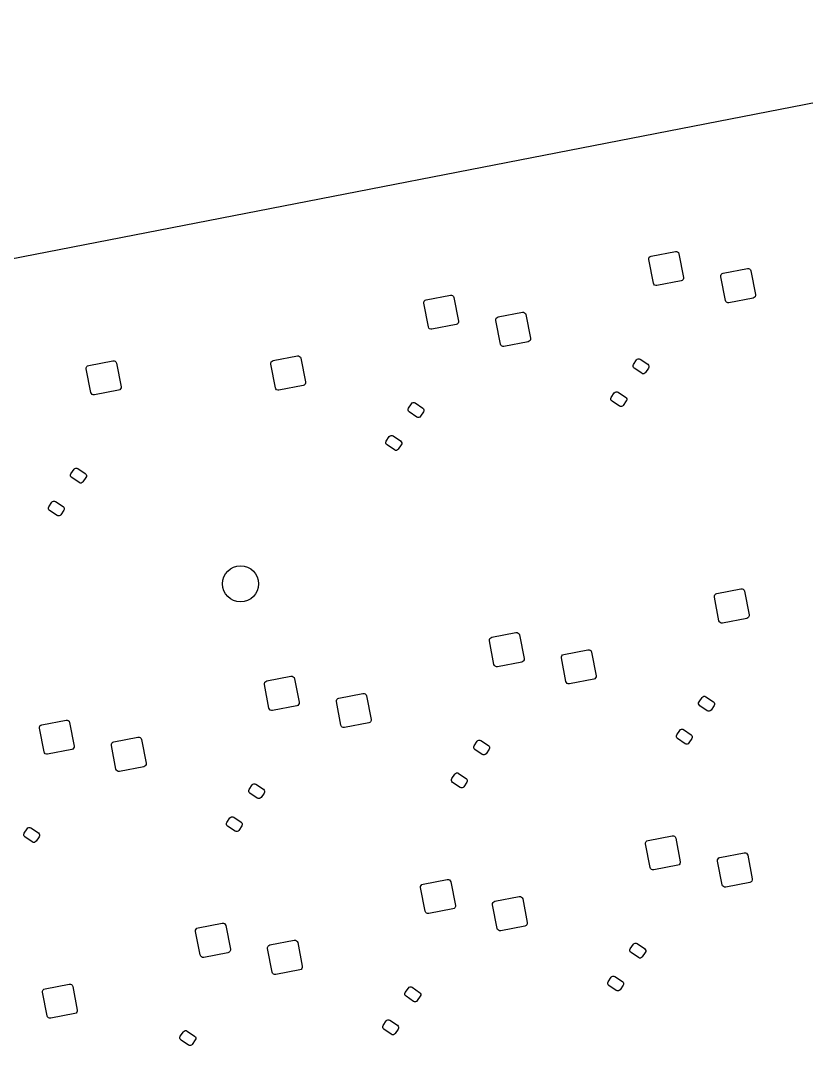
# Model space of a CAD drawing. Extents: x 101 to 518, y -308 to -134.
# Drawn here: x 323.5 to 388.8, y -219.6 to -134.4 of the extents above; entities that cross this region are included whole.
import ezdxf

# ---------------------------------------------------------------- set-up
doc = ezdxf.new("R2010")
doc.units = 0
doc.layers.add('BLACK', color=7, linetype='CONTINUOUS')

msp = doc.modelspace()

# ---------------------------------------------------------------- linework, layer by layer
at = {"layer": 'BLACK', "linetype": 'CONTINUOUS'}
for p, q in [((424.711961, -134.376322), (268.442894, -164.75692)), ((375.735251, -154.246879), (375.735677, -154.149335)), ((375.735677, -154.149335), (375.773398, -154.059379)), ((375.773398, -154.059379), (375.842674, -153.990705)), ((375.842674, -153.990705), (375.932956, -153.95377)), ((375.932956, -153.95377), (377.945292, -153.562612)), ((377.945292, -153.562612), (378.042836, -153.563037)), ((378.042836, -153.563037), (378.132792, -153.600759)), ((378.132792, -153.600759), (378.201465, -153.670034)), ((378.201465, -153.670034), (378.238401, -153.760316)), ((378.238401, -153.760316), (378.620019, -155.723571)), ((376.116869, -156.210134), (375.735251, -154.246879)), ((381.914723, -155.378573), (383.927059, -154.987415)), ((383.927059, -154.987415), (384.024603, -154.98784)), ((384.024603, -154.98784), (384.114559, -155.025562)), ((384.114559, -155.025562), (384.183232, -155.094837)), ((378.619593, -155.821115), (378.581872, -155.911071)), ((378.620019, -155.723571), (378.619593, -155.821115)), ((381.717018, -155.671682), (381.717444, -155.574138)), ((382.098636, -157.634937), (381.717018, -155.671682)), ((381.717444, -155.574138), (381.755165, -155.484182)), ((381.755165, -155.484182), (381.824441, -155.415508)), ((381.824441, -155.415508), (381.914723, -155.378573)), ((384.183232, -155.094837), (384.220168, -155.185119)), ((384.220168, -155.185119), (384.601786, -157.148374)), ((376.153805, -156.300416), (376.116869, -156.210134)), ((376.222478, -156.369691), (376.153805, -156.300416)), ((376.312434, -156.407413), (376.222478, -156.369691)), ((376.409978, -156.407838), (376.312434, -156.407413)), ((378.422314, -156.01668), (376.409978, -156.407838)), ((378.512596, -155.979745), (378.422314, -156.01668)), ((378.581872, -155.911071), (378.512596, -155.979745)), ((357.142676, -157.625617), (357.232958, -157.588682)), ((357.232958, -157.588682), (359.245294, -157.197524)), ((359.245294, -157.197524), (359.342838, -157.197949)), ((359.342838, -157.197949), (359.432794, -157.235671)), ((359.432794, -157.235671), (359.501467, -157.304946)), ((359.501467, -157.304946), (359.538403, -157.395228)), ((359.538403, -157.395228), (359.920021, -159.358483)), ((384.404081, -157.441483), (382.391745, -157.832641)), ((384.494363, -157.404548), (384.404081, -157.441483)), ((384.563639, -157.335874), (384.494363, -157.404548)), ((384.60136, -157.245918), (384.563639, -157.335874)), ((384.601786, -157.148374), (384.60136, -157.245918)), ((357.035253, -157.881791), (357.035679, -157.784247)), ((357.416871, -159.845046), (357.035253, -157.881791)), ((357.035679, -157.784247), (357.0734, -157.694291)), ((357.0734, -157.694291), (357.142676, -157.625617)), ((382.135572, -157.725219), (382.098636, -157.634937)), ((382.204245, -157.794494), (382.135572, -157.725219)), ((382.294201, -157.832216), (382.204245, -157.794494)), ((382.391745, -157.832641), (382.294201, -157.832216)), ((363.01702, -159.306593), (363.017446, -159.209049)), ((363.398638, -161.269848), (363.01702, -159.306593)), ((363.017446, -159.209049), (363.055167, -159.119093)), ((363.055167, -159.119093), (363.124443, -159.050419)), ((363.124443, -159.050419), (363.214725, -159.013484)), ((363.214725, -159.013484), (365.227061, -158.622326)), ((365.227061, -158.622326), (365.324605, -158.622751)), ((365.324605, -158.622751), (365.414561, -158.660473)), ((365.414561, -158.660473), (365.483234, -158.729748)), ((365.483234, -158.729748), (365.52017, -158.82003)), ((365.52017, -158.82003), (365.901788, -160.783285)), ((357.453807, -159.935328), (357.416871, -159.845046)), ((357.52248, -160.004603), (357.453807, -159.935328)), ((357.612436, -160.042325), (357.52248, -160.004603)), ((357.70998, -160.04275), (357.612436, -160.042325)), ((359.722316, -159.651592), (357.70998, -160.04275)), ((359.812598, -159.614657), (359.722316, -159.651592)), ((359.881874, -159.545983), (359.812598, -159.614657)), ((359.919595, -159.456027), (359.881874, -159.545983)), ((359.920021, -159.358483), (359.919595, -159.456027)), ((365.863641, -160.970785), (365.794365, -161.039459)), ((365.901362, -160.880829), (365.863641, -160.970785)), ((365.901788, -160.783285), (365.901362, -160.880829)), ((363.435574, -161.36013), (363.398638, -161.269848)), ((363.504247, -161.429405), (363.435574, -161.36013)), ((363.594203, -161.467127), (363.504247, -161.429405)), ((363.691747, -161.467552), (363.594203, -161.467127)), ((365.704083, -161.076394), (363.691747, -161.467552)), ((365.794365, -161.039459), (365.704083, -161.076394)), ((329.182961, -163.041049), (331.195297, -162.649891)), ((331.195297, -162.649891), (331.292841, -162.650316)), ((331.292841, -162.650316), (331.382797, -162.688038)), ((331.382797, -162.688038), (331.45147, -162.757313)), ((344.355169, -162.754005), (344.424445, -162.685331)), ((344.424445, -162.685331), (344.514727, -162.648396)), ((344.514727, -162.648396), (346.527063, -162.257238)), ((346.527063, -162.257238), (346.624607, -162.257663)), ((346.624607, -162.257663), (346.714563, -162.295385)), ((346.714563, -162.295385), (346.783236, -162.36466)), ((346.783236, -162.36466), (346.820172, -162.454942)), ((346.820172, -162.454942), (347.20179, -164.418197)), ((374.462504, -162.966097), (374.714141, -162.59303)), ((374.714141, -162.59303), (374.776489, -162.531224)), ((374.776489, -162.531224), (374.857742, -162.497982)), ((374.857742, -162.497982), (374.945532, -162.498365)), ((374.945532, -162.498365), (375.026493, -162.532315)), ((375.026493, -162.532315), (375.648271, -162.951709)), ((328.985256, -163.334158), (328.985682, -163.236614)), ((329.366874, -165.297413), (328.985256, -163.334158)), ((328.985682, -163.236614), (329.023403, -163.146658)), ((329.023403, -163.146658), (329.092679, -163.077984)), ((329.092679, -163.077984), (329.182961, -163.041049)), ((331.45147, -162.757313), (331.488406, -162.847595)), ((331.488406, -162.847595), (331.870024, -164.81085)), ((344.317022, -162.941505), (344.317448, -162.843961)), ((344.69864, -164.90476), (344.317022, -162.941505)), ((344.317448, -162.843961), (344.355169, -162.754005)), ((374.428171, -163.134847), (374.428554, -163.047057)), ((374.461413, -163.216101), (374.428171, -163.134847)), ((374.428554, -163.047057), (374.462504, -162.966097)), ((374.523219, -163.278449), (374.461413, -163.216101)), ((375.144997, -163.697843), (374.523219, -163.278449)), ((375.708986, -163.264061), (375.457349, -163.637128)), ((375.648271, -162.951709), (375.710077, -163.014057)), ((375.742936, -163.183101), (375.708986, -163.264061)), ((375.710077, -163.014057), (375.743319, -163.095311)), ((375.743319, -163.095311), (375.742936, -163.183101)), ((347.20179, -164.418197), (347.201364, -164.515741)), ((375.225958, -163.731793), (375.144997, -163.697843)), ((375.313748, -163.732176), (375.225958, -163.731793)), ((375.395001, -163.698934), (375.313748, -163.732176)), ((375.457349, -163.637128), (375.395001, -163.698934)), ((331.672319, -165.103959), (329.659983, -165.495117)), ((331.762601, -165.067024), (331.672319, -165.103959)), ((331.831877, -164.99835), (331.762601, -165.067024)), ((331.869598, -164.908394), (331.831877, -164.99835)), ((331.870024, -164.81085), (331.869598, -164.908394)), ((344.735576, -164.995042), (344.69864, -164.90476)), ((344.804249, -165.064317), (344.735576, -164.995042)), ((344.894205, -165.102039), (344.804249, -165.064317)), ((344.991749, -165.102464), (344.894205, -165.102039)), ((347.004085, -164.711306), (344.991749, -165.102464)), ((347.094367, -164.674371), (347.004085, -164.711306)), ((347.163643, -164.605697), (347.094367, -164.674371)), ((347.201364, -164.515741), (347.163643, -164.605697)), ((372.868805, -165.328854), (372.931153, -165.267048)), ((372.931153, -165.267048), (373.012406, -165.233806)), ((373.012406, -165.233806), (373.100196, -165.234189)), ((373.100196, -165.234189), (373.181157, -165.268139)), ((373.181157, -165.268139), (373.802935, -165.687533)), ((329.40381, -165.387695), (329.366874, -165.297413)), ((329.472483, -165.45697), (329.40381, -165.387695)), ((329.562439, -165.494692), (329.472483, -165.45697)), ((329.659983, -165.495117), (329.562439, -165.494692)), ((372.582835, -165.870671), (372.583218, -165.782881)), ((372.616077, -165.951925), (372.582835, -165.870671)), ((372.583218, -165.782881), (372.617168, -165.701921)), ((372.677883, -166.014273), (372.616077, -165.951925)), ((372.617168, -165.701921), (372.868805, -165.328854)), ((373.299661, -166.433667), (372.677883, -166.014273)), ((373.86365, -165.999885), (373.612013, -166.372952)), ((373.802935, -165.687533), (373.864741, -165.749881)), ((373.8976, -165.918925), (373.86365, -165.999885)), ((373.864741, -165.749881), (373.897983, -165.831135)), ((373.897983, -165.831135), (373.8976, -165.918925)), ((355.728173, -166.769758), (355.728556, -166.681968)), ((355.761415, -166.851012), (355.728173, -166.769758)), ((355.728556, -166.681968), (355.762506, -166.601008)), ((355.823221, -166.91336), (355.761415, -166.851012)), ((355.762506, -166.601008), (356.014143, -166.227941)), ((356.444999, -167.332754), (355.823221, -166.91336)), ((356.014143, -166.227941), (356.076491, -166.166135)), ((356.076491, -166.166135), (356.157744, -166.132893)), ((356.157744, -166.132893), (356.245534, -166.133276)), ((356.245534, -166.133276), (356.326495, -166.167226)), ((356.326495, -166.167226), (356.948273, -166.58662)), ((357.008988, -166.898972), (356.757351, -167.272039)), ((356.948273, -166.58662), (357.010079, -166.648968)), ((357.042938, -166.818012), (357.008988, -166.898972)), ((357.010079, -166.648968), (357.043321, -166.730222)), ((357.043321, -166.730222), (357.042938, -166.818012)), ((373.380622, -166.467617), (373.299661, -166.433667)), ((373.468412, -166.468), (373.380622, -166.467617)), ((373.549665, -166.434758), (373.468412, -166.468)), ((373.612013, -166.372952), (373.549665, -166.434758)), ((356.52596, -167.366704), (356.444999, -167.332754)), ((356.61375, -167.367087), (356.52596, -167.366704)), ((356.695003, -167.333845), (356.61375, -167.367087)), ((356.757351, -167.272039), (356.695003, -167.333845)), ((353.882837, -169.505582), (353.88322, -169.417792)), ((353.916079, -169.586836), (353.882837, -169.505582)), ((353.88322, -169.417792), (353.91717, -169.336832)), ((353.91717, -169.336832), (354.168807, -168.963765)), ((354.168807, -168.963765), (354.231155, -168.901959)), ((354.231155, -168.901959), (354.312408, -168.868717)), ((354.312408, -168.868717), (354.400198, -168.8691)), ((354.400198, -168.8691), (354.481159, -168.90305)), ((354.481159, -168.90305), (355.102937, -169.322444)), ((355.102937, -169.322444), (355.164743, -169.384792)), ((355.164743, -169.384792), (355.197985, -169.466046)), ((355.197985, -169.466046), (355.197602, -169.553836)), ((353.977885, -169.649184), (353.916079, -169.586836)), ((354.599663, -170.068578), (353.977885, -169.649184)), ((354.680624, -170.102528), (354.599663, -170.068578)), ((354.768414, -170.102911), (354.680624, -170.102528)), ((354.849667, -170.069669), (354.768414, -170.102911)), ((354.912015, -170.007863), (354.849667, -170.069669)), ((355.163652, -169.634796), (354.912015, -170.007863)), ((355.197602, -169.553836), (355.163652, -169.634796)), ((327.678559, -172.134335), (327.712509, -172.053375)), ((327.712509, -172.053375), (327.964146, -171.680308)), ((327.964146, -171.680308), (328.026494, -171.618502)), ((328.026494, -171.618502), (328.107747, -171.58526)), ((328.107747, -171.58526), (328.195537, -171.585643)), ((328.195537, -171.585643), (328.276498, -171.619593)), ((328.276498, -171.619593), (328.898276, -172.038987)), ((328.898276, -172.038987), (328.960082, -172.101335)), ((327.678176, -172.222125), (327.678559, -172.134335)), ((327.711418, -172.303379), (327.678176, -172.222125)), ((327.773224, -172.365727), (327.711418, -172.303379)), ((328.395002, -172.785121), (327.773224, -172.365727)), ((328.475963, -172.819071), (328.395002, -172.785121)), ((328.563753, -172.819454), (328.475963, -172.819071)), ((328.645006, -172.786212), (328.563753, -172.819454)), ((328.707354, -172.724406), (328.645006, -172.786212)), ((328.958991, -172.351339), (328.707354, -172.724406)), ((328.992941, -172.270379), (328.958991, -172.351339)), ((328.960082, -172.101335), (328.993324, -172.182589)), ((328.993324, -172.182589), (328.992941, -172.270379)), ((325.867173, -174.789199), (326.11881, -174.416132)), ((326.11881, -174.416132), (326.181158, -174.354326)), ((326.181158, -174.354326), (326.262411, -174.321084)), ((326.262411, -174.321084), (326.350201, -174.321467)), ((326.350201, -174.321467), (326.431162, -174.355417)), ((326.431162, -174.355417), (327.05294, -174.774811)), ((325.83284, -174.957949), (325.833223, -174.870159)), ((325.866082, -175.039203), (325.83284, -174.957949)), ((325.833223, -174.870159), (325.867173, -174.789199)), ((325.927888, -175.101551), (325.866082, -175.039203)), ((326.549666, -175.520945), (325.927888, -175.101551)), ((326.862018, -175.46023), (326.79967, -175.522036)), ((327.113655, -175.087163), (326.862018, -175.46023)), ((327.05294, -174.774811), (327.114746, -174.837159)), ((327.147605, -175.006203), (327.113655, -175.087163)), ((327.114746, -174.837159), (327.147988, -174.918413)), ((327.147988, -174.918413), (327.147605, -175.006203)), ((326.630627, -175.554895), (326.549666, -175.520945)), ((326.718417, -175.555278), (326.630627, -175.554895)), ((326.79967, -175.522036), (326.718417, -175.555278)), ((381.187618, -182.296876), (381.188044, -182.199332)), ((381.569236, -184.260131), (381.187618, -182.296876)), ((381.188044, -182.199332), (381.225765, -182.109376)), ((381.225765, -182.109376), (381.295041, -182.040702)), ((381.295041, -182.040702), (381.385323, -182.003767)), ((381.385323, -182.003767), (383.397659, -181.612609)), ((383.397659, -181.612609), (383.495203, -181.613034)), ((383.495203, -181.613034), (383.585159, -181.650756)), ((383.585159, -181.650756), (383.653832, -181.720031)), ((383.653832, -181.720031), (383.690768, -181.810313)), ((383.690768, -181.810313), (384.072386, -183.773568)), ((384.034239, -183.961068), (383.964963, -184.029742)), ((384.07196, -183.871112), (384.034239, -183.961068)), ((384.072386, -183.773568), (384.07196, -183.871112)), ((381.606172, -184.350413), (381.569236, -184.260131)), ((381.674845, -184.419688), (381.606172, -184.350413)), ((381.764801, -184.45741), (381.674845, -184.419688)), ((381.862345, -184.457835), (381.764801, -184.45741)), ((383.874681, -184.066677), (381.862345, -184.457835)), ((383.964963, -184.029742), (383.874681, -184.066677)), ((362.525767, -185.744288), (362.595043, -185.675614)), ((362.595043, -185.675614), (362.685325, -185.638679)), ((362.685325, -185.638679), (364.697661, -185.247521)), ((364.697661, -185.247521), (364.795205, -185.247946)), ((364.795205, -185.247946), (364.885161, -185.285668)), ((364.885161, -185.285668), (364.953834, -185.354943)), ((364.953834, -185.354943), (364.99077, -185.445225)), ((364.99077, -185.445225), (365.372388, -187.40848)), ((362.48762, -185.931788), (362.488046, -185.834244)), ((362.869238, -187.895043), (362.48762, -185.931788)), ((362.488046, -185.834244), (362.525767, -185.744288)), ((365.372388, -187.40848), (365.371962, -187.506024)), ((368.469387, -187.35659), (368.469813, -187.259046)), ((368.851005, -189.319845), (368.469387, -187.35659)), ((368.469813, -187.259046), (368.507534, -187.16909)), ((368.507534, -187.16909), (368.57681, -187.100416)), ((368.57681, -187.100416), (368.667092, -187.063481)), ((368.667092, -187.063481), (370.679428, -186.672323)), ((370.679428, -186.672323), (370.776972, -186.672748)), ((370.776972, -186.672748), (370.866928, -186.71047)), ((370.866928, -186.71047), (370.935601, -186.779745)), ((370.935601, -186.779745), (370.972537, -186.870027)), ((370.972537, -186.870027), (371.354155, -188.833282)), ((362.906174, -187.985325), (362.869238, -187.895043)), ((362.974847, -188.0546), (362.906174, -187.985325)), ((363.064803, -188.092322), (362.974847, -188.0546)), ((363.162347, -188.092747), (363.064803, -188.092322)), ((365.174683, -187.701589), (363.162347, -188.092747)), ((365.264965, -187.664654), (365.174683, -187.701589)), ((365.334241, -187.59598), (365.264965, -187.664654)), ((365.371962, -187.506024), (365.334241, -187.59598)), ((343.985327, -189.27359), (345.997663, -188.882432)), ((345.997663, -188.882432), (346.095207, -188.882857)), ((346.095207, -188.882857), (346.185163, -188.920579)), ((346.185163, -188.920579), (346.253836, -188.989854)), ((346.253836, -188.989854), (346.290772, -189.080136)), ((346.290772, -189.080136), (346.67239, -191.043391)), ((371.15645, -189.126391), (369.144114, -189.517549)), ((371.246732, -189.089456), (371.15645, -189.126391)), ((371.316008, -189.020782), (371.246732, -189.089456)), ((371.353729, -188.930826), (371.316008, -189.020782)), ((371.354155, -188.833282), (371.353729, -188.930826)), ((343.787622, -189.566699), (343.788048, -189.469155)), ((344.16924, -191.529954), (343.787622, -189.566699)), ((343.788048, -189.469155), (343.825769, -189.379199)), ((343.825769, -189.379199), (343.895045, -189.310525)), ((343.895045, -189.310525), (343.985327, -189.27359)), ((368.887941, -189.410127), (368.851005, -189.319845)), ((368.956614, -189.479402), (368.887941, -189.410127)), ((369.04657, -189.517124), (368.956614, -189.479402)), ((369.144114, -189.517549), (369.04657, -189.517124)), ((349.769815, -190.893958), (349.807536, -190.804002)), ((349.807536, -190.804002), (349.876812, -190.735328)), ((349.876812, -190.735328), (349.967094, -190.698393)), ((349.967094, -190.698393), (351.97943, -190.307235)), ((351.97943, -190.307235), (352.076974, -190.30766)), ((352.076974, -190.30766), (352.16693, -190.345382)), ((352.16693, -190.345382), (352.235603, -190.414657)), ((352.235603, -190.414657), (352.272539, -190.504939)), ((352.272539, -190.504939), (352.654157, -192.468194)), ((379.914871, -191.016094), (380.166508, -190.643027)), ((380.166508, -190.643027), (380.228856, -190.581221)), ((380.228856, -190.581221), (380.310109, -190.547979)), ((380.310109, -190.547979), (380.397899, -190.548362)), ((380.397899, -190.548362), (380.47886, -190.582312)), ((380.47886, -190.582312), (381.100638, -191.001706)), ((344.206176, -191.620236), (344.16924, -191.529954)), ((344.274849, -191.689511), (344.206176, -191.620236)), ((346.474685, -191.3365), (344.462349, -191.727658)), ((346.564967, -191.299565), (346.474685, -191.3365)), ((346.634243, -191.230891), (346.564967, -191.299565)), ((346.671964, -191.140935), (346.634243, -191.230891)), ((346.67239, -191.043391), (346.671964, -191.140935)), ((349.769389, -190.991502), (349.769815, -190.893958)), ((350.151007, -192.954757), (349.769389, -190.991502)), ((379.880538, -191.184844), (379.880921, -191.097054)), ((379.91378, -191.266098), (379.880538, -191.184844)), ((379.880921, -191.097054), (379.914871, -191.016094)), ((379.975586, -191.328446), (379.91378, -191.266098)), ((380.597364, -191.74784), (379.975586, -191.328446)), ((381.161353, -191.314058), (380.909716, -191.687125)), ((381.100638, -191.001706), (381.162444, -191.064054)), ((381.195303, -191.233098), (381.161353, -191.314058)), ((381.162444, -191.064054), (381.195686, -191.145308)), ((381.195686, -191.145308), (381.195303, -191.233098)), ((325.285329, -192.908501), (327.297665, -192.517343)), ((327.297665, -192.517343), (327.395209, -192.517768)), ((327.395209, -192.517768), (327.485165, -192.55549)), ((344.364805, -191.727233), (344.274849, -191.689511)), ((344.462349, -191.727658), (344.364805, -191.727233)), ((352.654157, -192.468194), (352.653731, -192.565738)), ((380.678325, -191.78179), (380.597364, -191.74784)), ((380.766115, -191.782173), (380.678325, -191.78179)), ((380.847368, -191.748931), (380.766115, -191.782173)), ((380.909716, -191.687125), (380.847368, -191.748931)), ((325.087624, -193.20161), (325.08805, -193.104066)), ((325.469242, -195.164865), (325.087624, -193.20161)), ((325.08805, -193.104066), (325.125771, -193.01411)), ((325.125771, -193.01411), (325.195047, -192.945436)), ((325.195047, -192.945436), (325.285329, -192.908501)), ((327.485165, -192.55549), (327.553838, -192.624765)), ((327.553838, -192.624765), (327.590774, -192.715047)), ((327.590774, -192.715047), (327.972392, -194.678302)), ((350.187943, -193.045039), (350.151007, -192.954757)), ((350.256616, -193.114314), (350.187943, -193.045039)), ((350.346572, -193.152036), (350.256616, -193.114314)), ((350.444116, -193.152461), (350.346572, -193.152036)), ((352.456452, -192.761303), (350.444116, -193.152461)), ((352.546734, -192.724368), (352.456452, -192.761303)), ((352.61601, -192.655694), (352.546734, -192.724368)), ((352.653731, -192.565738), (352.61601, -192.655694)), ((378.069535, -193.751918), (378.321172, -193.378851)), ((378.321172, -193.378851), (378.38352, -193.317045)), ((378.38352, -193.317045), (378.464773, -193.283803)), ((378.464773, -193.283803), (378.552563, -193.284186)), ((378.552563, -193.284186), (378.633524, -193.318136)), ((378.633524, -193.318136), (379.255302, -193.73753)), ((331.267096, -194.333304), (333.279432, -193.942146)), ((333.279432, -193.942146), (333.376976, -193.942571)), ((333.376976, -193.942571), (333.466932, -193.980293)), ((333.466932, -193.980293), (333.535605, -194.049568)), ((333.535605, -194.049568), (333.572541, -194.13985)), ((333.572541, -194.13985), (333.954159, -196.103105)), ((361.46651, -194.277938), (361.528858, -194.216132)), ((361.528858, -194.216132), (361.610111, -194.18289)), ((361.610111, -194.18289), (361.697901, -194.183273)), ((361.697901, -194.183273), (361.778862, -194.217223)), ((361.778862, -194.217223), (362.40064, -194.636617)), ((378.035202, -193.920668), (378.035585, -193.832878)), ((378.068444, -194.001922), (378.035202, -193.920668)), ((378.035585, -193.832878), (378.069535, -193.751918)), ((378.13025, -194.06427), (378.068444, -194.001922)), ((378.752028, -194.483664), (378.13025, -194.06427)), ((379.316017, -194.049882), (379.06438, -194.422949)), ((379.255302, -193.73753), (379.317108, -193.799878)), ((379.349967, -193.968922), (379.316017, -194.049882)), ((379.317108, -193.799878), (379.35035, -193.881132)), ((379.35035, -193.881132), (379.349967, -193.968922)), ((327.774687, -194.971411), (325.762351, -195.362569)), ((327.864969, -194.934476), (327.774687, -194.971411)), ((327.934245, -194.865802), (327.864969, -194.934476)), ((327.971966, -194.775846), (327.934245, -194.865802)), ((327.972392, -194.678302), (327.971966, -194.775846)), ((331.069391, -194.626413), (331.069817, -194.528869)), ((331.451009, -196.589668), (331.069391, -194.626413)), ((331.069817, -194.528869), (331.107538, -194.438913)), ((331.107538, -194.438913), (331.176814, -194.370239)), ((331.176814, -194.370239), (331.267096, -194.333304)), ((361.18054, -194.819755), (361.180923, -194.731965)), ((361.213782, -194.901009), (361.18054, -194.819755)), ((361.180923, -194.731965), (361.214873, -194.651005)), ((361.275588, -194.963357), (361.213782, -194.901009)), ((361.214873, -194.651005), (361.46651, -194.277938)), ((361.897366, -195.382751), (361.275588, -194.963357)), ((362.461355, -194.948969), (362.209718, -195.322036)), ((362.40064, -194.636617), (362.462446, -194.698965)), ((362.495305, -194.868009), (362.461355, -194.948969)), ((362.462446, -194.698965), (362.495688, -194.780219)), ((362.495688, -194.780219), (362.495305, -194.868009)), ((378.832989, -194.517614), (378.752028, -194.483664)), ((378.920779, -194.517997), (378.832989, -194.517614)), ((379.002032, -194.484755), (378.920779, -194.517997)), ((379.06438, -194.422949), (379.002032, -194.484755)), ((325.506178, -195.255147), (325.469242, -195.164865)), ((325.574851, -195.324422), (325.506178, -195.255147)), ((325.664807, -195.362144), (325.574851, -195.324422)), ((325.762351, -195.362569), (325.664807, -195.362144)), ((361.978327, -195.416701), (361.897366, -195.382751)), ((362.066117, -195.417084), (361.978327, -195.416701)), ((362.14737, -195.383842), (362.066117, -195.417084)), ((362.209718, -195.322036), (362.14737, -195.383842)), ((331.487945, -196.67995), (331.451009, -196.589668)), ((331.556618, -196.749225), (331.487945, -196.67995)), ((331.646574, -196.786947), (331.556618, -196.749225)), ((331.744118, -196.787372), (331.646574, -196.786947)), ((333.756454, -196.396214), (331.744118, -196.787372)), ((333.846736, -196.359279), (333.756454, -196.396214)), ((333.916012, -196.290605), (333.846736, -196.359279)), ((333.953733, -196.200649), (333.916012, -196.290605)), ((333.954159, -196.103105), (333.953733, -196.200649)), ((359.335204, -197.555579), (359.335587, -197.467789)), ((359.368446, -197.636833), (359.335204, -197.555579)), ((359.335587, -197.467789), (359.369537, -197.386829)), ((359.430252, -197.699181), (359.368446, -197.636833)), ((359.369537, -197.386829), (359.621174, -197.013762)), ((359.621174, -197.013762), (359.683522, -196.951956)), ((359.683522, -196.951956), (359.764775, -196.918714)), ((359.764775, -196.918714), (359.852565, -196.919097)), ((359.852565, -196.919097), (359.933526, -196.953047)), ((359.933526, -196.953047), (360.555304, -197.372441)), ((360.555304, -197.372441), (360.61711, -197.434789)), ((360.649969, -197.603833), (360.616019, -197.684793)), ((360.61711, -197.434789), (360.650352, -197.516043)), ((360.650352, -197.516043), (360.649969, -197.603833)), ((342.480542, -198.454666), (342.480925, -198.366876)), ((342.513784, -198.53592), (342.480542, -198.454666)), ((342.480925, -198.366876), (342.514875, -198.285916)), ((342.514875, -198.285916), (342.766512, -197.912849)), ((342.766512, -197.912849), (342.82886, -197.851043)), ((342.82886, -197.851043), (342.910113, -197.817801)), ((342.910113, -197.817801), (342.997903, -197.818184)), ((342.997903, -197.818184), (343.078864, -197.852134)), ((343.078864, -197.852134), (343.700642, -198.271528)), ((343.700642, -198.271528), (343.762448, -198.333876)), ((343.762448, -198.333876), (343.79569, -198.41513)), ((343.79569, -198.41513), (343.795307, -198.50292)), ((360.05203, -198.118575), (359.430252, -197.699181)), ((360.132991, -198.152525), (360.05203, -198.118575)), ((360.220781, -198.152908), (360.132991, -198.152525)), ((360.302034, -198.119666), (360.220781, -198.152908)), ((360.364382, -198.05786), (360.302034, -198.119666)), ((360.616019, -197.684793), (360.364382, -198.05786)), ((342.57559, -198.598268), (342.513784, -198.53592)), ((343.197368, -199.017662), (342.57559, -198.598268)), ((343.278329, -199.051612), (343.197368, -199.017662)), ((343.366119, -199.051995), (343.278329, -199.051612)), ((343.447372, -199.018753), (343.366119, -199.051995)), ((343.50972, -198.956947), (343.447372, -199.018753)), ((343.761357, -198.58388), (343.50972, -198.956947)), ((343.795307, -198.50292), (343.761357, -198.58388)), ((340.635589, -201.1027), (340.669539, -201.02174)), ((340.669539, -201.02174), (340.921176, -200.648673)), ((340.921176, -200.648673), (340.983524, -200.586867)), ((340.983524, -200.586867), (341.064777, -200.553625)), ((341.064777, -200.553625), (341.152567, -200.554008)), ((341.152567, -200.554008), (341.233528, -200.587958)), ((341.233528, -200.587958), (341.855306, -201.007352)), ((341.855306, -201.007352), (341.917112, -201.0697)), ((323.814877, -201.920828), (324.066514, -201.547761)), ((324.066514, -201.547761), (324.128862, -201.485955)), ((324.128862, -201.485955), (324.210115, -201.452713)), ((324.210115, -201.452713), (324.297905, -201.453096)), ((324.297905, -201.453096), (324.378866, -201.487046)), ((324.378866, -201.487046), (325.000644, -201.90644)), ((325.000644, -201.90644), (325.06245, -201.968788)), ((340.635206, -201.19049), (340.635589, -201.1027)), ((340.668448, -201.271744), (340.635206, -201.19049)), ((340.730254, -201.334092), (340.668448, -201.271744)), ((341.352032, -201.753486), (340.730254, -201.334092)), ((341.432993, -201.787436), (341.352032, -201.753486)), ((341.520783, -201.787819), (341.432993, -201.787436)), ((341.602036, -201.754577), (341.520783, -201.787819)), ((341.664384, -201.692771), (341.602036, -201.754577)), ((341.916021, -201.319704), (341.664384, -201.692771)), ((341.949971, -201.238744), (341.916021, -201.319704)), ((341.917112, -201.0697), (341.950354, -201.150954)), ((341.950354, -201.150954), (341.949971, -201.238744)), ((323.780544, -202.089578), (323.780927, -202.001788)), ((323.813786, -202.170832), (323.780544, -202.089578)), ((323.780927, -202.001788), (323.814877, -201.920828)), ((323.875592, -202.23318), (323.813786, -202.170832)), ((324.49737, -202.652574), (323.875592, -202.23318)), ((324.578331, -202.686524), (324.49737, -202.652574)), ((324.666121, -202.686907), (324.578331, -202.686524)), ((324.747374, -202.653665), (324.666121, -202.686907)), ((324.809722, -202.591859), (324.747374, -202.653665)), ((325.061359, -202.218792), (324.809722, -202.591859)), ((325.095309, -202.137832), (325.061359, -202.218792)), ((325.06245, -201.968788), (325.095692, -202.050042)), ((325.095692, -202.050042), (325.095309, -202.137832)), ((375.47253, -202.81433), (375.472956, -202.716786)), ((375.472956, -202.716786), (375.510677, -202.62683)), ((375.510677, -202.62683), (375.579953, -202.558156)), ((375.579953, -202.558156), (375.670235, -202.521221)), ((375.670235, -202.521221), (377.682571, -202.130063)), ((377.682571, -202.130063), (377.780115, -202.130488)), ((377.780115, -202.130488), (377.870071, -202.16821)), ((377.870071, -202.16821), (377.938744, -202.237485)), ((377.938744, -202.237485), (377.97568, -202.327767)), ((377.97568, -202.327767), (378.357298, -204.291022)), ((375.854148, -204.777585), (375.47253, -202.81433)), ((381.652002, -203.946023), (383.664338, -203.554865)), ((383.664338, -203.554865), (383.761882, -203.55529)), ((383.761882, -203.55529), (383.851838, -203.593012)), ((383.851838, -203.593012), (383.920511, -203.662287)), ((378.356872, -204.388566), (378.319151, -204.478522)), ((378.357298, -204.291022), (378.356872, -204.388566)), ((381.454297, -204.239132), (381.454723, -204.141588)), ((381.835915, -206.202387), (381.454297, -204.239132)), ((381.454723, -204.141588), (381.492444, -204.051632)), ((381.492444, -204.051632), (381.56172, -203.982958)), ((381.56172, -203.982958), (381.652002, -203.946023)), ((383.920511, -203.662287), (383.957447, -203.752569)), ((383.957447, -203.752569), (384.339065, -205.715824)), ((375.891084, -204.867867), (375.854148, -204.777585)), ((375.959757, -204.937142), (375.891084, -204.867867)), ((376.049713, -204.974864), (375.959757, -204.937142)), ((376.147257, -204.975289), (376.049713, -204.974864)), ((378.159593, -204.584131), (376.147257, -204.975289)), ((378.249875, -204.547196), (378.159593, -204.584131)), ((378.319151, -204.478522), (378.249875, -204.547196)), ((356.879955, -206.193067), (356.970237, -206.156132)), ((356.970237, -206.156132), (358.982573, -205.764974)), ((358.982573, -205.764974), (359.080117, -205.765399)), ((359.080117, -205.765399), (359.170073, -205.803121)), ((359.170073, -205.803121), (359.238746, -205.872396)), ((359.238746, -205.872396), (359.275682, -205.962678)), ((359.275682, -205.962678), (359.6573, -207.925933)), ((384.14136, -206.008933), (382.129024, -206.400091)), ((384.231642, -205.971998), (384.14136, -206.008933)), ((384.300918, -205.903324), (384.231642, -205.971998)), ((384.338639, -205.813368), (384.300918, -205.903324)), ((384.339065, -205.715824), (384.338639, -205.813368)), ((356.772532, -206.449241), (356.772958, -206.351697)), ((357.15415, -208.412496), (356.772532, -206.449241)), ((356.772958, -206.351697), (356.810679, -206.261741)), ((356.810679, -206.261741), (356.879955, -206.193067)), ((381.872851, -206.292669), (381.835915, -206.202387)), ((381.941524, -206.361944), (381.872851, -206.292669)), ((382.03148, -206.399666), (381.941524, -206.361944)), ((382.129024, -206.400091), (382.03148, -206.399666)), ((362.754299, -207.874044), (362.754725, -207.7765)), ((362.754725, -207.7765), (362.792446, -207.686544)), ((362.792446, -207.686544), (362.861722, -207.61787)), ((362.861722, -207.61787), (362.952004, -207.580935)), ((362.952004, -207.580935), (364.96434, -207.189777)), ((364.96434, -207.189777), (365.061884, -207.190202)), ((365.061884, -207.190202), (365.15184, -207.227924)), ((365.15184, -207.227924), (365.220513, -207.297199)), ((365.220513, -207.297199), (365.257449, -207.387481)), ((365.257449, -207.387481), (365.639067, -209.350736)), ((357.191086, -208.502778), (357.15415, -208.412496)), ((357.259759, -208.572053), (357.191086, -208.502778)), ((357.349715, -208.609775), (357.259759, -208.572053)), ((357.447259, -208.6102), (357.349715, -208.609775)), ((359.459595, -208.219042), (357.447259, -208.6102)), ((359.549877, -208.182107), (359.459595, -208.219042)), ((359.619153, -208.113433), (359.549877, -208.182107)), ((359.656874, -208.023477), (359.619153, -208.113433)), ((359.6573, -207.925933), (359.656874, -208.023477)), ((363.135917, -209.837299), (362.754299, -207.874044)), ((338.27024, -209.791043), (340.282576, -209.399885)), ((340.282576, -209.399885), (340.38012, -209.40031)), ((340.38012, -209.40031), (340.470076, -209.438032)), ((340.470076, -209.438032), (340.538749, -209.507307)), ((340.538749, -209.507307), (340.575685, -209.597589)), ((365.60092, -209.538236), (365.531644, -209.60691)), ((365.638641, -209.44828), (365.60092, -209.538236)), ((365.639067, -209.350736), (365.638641, -209.44828)), ((338.072535, -210.084152), (338.072961, -209.986608)), ((338.454153, -212.047407), (338.072535, -210.084152)), ((338.072961, -209.986608), (338.110682, -209.896652)), ((338.110682, -209.896652), (338.179958, -209.827978)), ((338.179958, -209.827978), (338.27024, -209.791043)), ((340.575685, -209.597589), (340.957303, -211.560844)), ((363.172853, -209.927581), (363.135917, -209.837299)), ((363.241526, -209.996856), (363.172853, -209.927581)), ((363.331482, -210.034578), (363.241526, -209.996856)), ((363.429026, -210.035003), (363.331482, -210.034578)), ((365.441362, -209.643845), (363.429026, -210.035003)), ((365.531644, -209.60691), (365.441362, -209.643845)), ((344.092448, -211.321455), (344.161724, -211.252781)), ((344.161724, -211.252781), (344.252006, -211.215846)), ((344.252006, -211.215846), (346.264342, -210.824688)), ((346.264342, -210.824688), (346.361886, -210.825113)), ((346.361886, -210.825113), (346.451842, -210.862835)), ((346.451842, -210.862835), (346.520515, -210.93211)), ((346.520515, -210.93211), (346.557451, -211.022392)), ((346.557451, -211.022392), (346.939069, -212.985647)), ((374.199783, -211.533547), (374.45142, -211.16048)), ((374.45142, -211.16048), (374.513768, -211.098674)), ((374.513768, -211.098674), (374.595021, -211.065432)), ((374.595021, -211.065432), (374.682811, -211.065815)), ((374.682811, -211.065815), (374.763772, -211.099765)), ((374.763772, -211.099765), (375.38555, -211.519159)), ((338.491089, -212.137689), (338.454153, -212.047407)), ((340.759598, -211.853953), (338.747262, -212.245111)), ((340.84988, -211.817018), (340.759598, -211.853953)), ((340.919156, -211.748344), (340.84988, -211.817018)), ((340.956877, -211.658388), (340.919156, -211.748344)), ((340.957303, -211.560844), (340.956877, -211.658388)), ((344.054301, -211.508955), (344.054727, -211.411411)), ((344.435919, -213.47221), (344.054301, -211.508955)), ((344.054727, -211.411411), (344.092448, -211.321455)), ((374.16545, -211.702297), (374.165833, -211.614507)), ((374.198692, -211.783551), (374.16545, -211.702297)), ((374.165833, -211.614507), (374.199783, -211.533547)), ((374.260498, -211.845899), (374.198692, -211.783551)), ((374.882276, -212.265293), (374.260498, -211.845899)), ((375.446265, -211.831511), (375.194628, -212.204578)), ((375.38555, -211.519159), (375.447356, -211.581507)), ((375.480215, -211.750551), (375.446265, -211.831511)), ((375.447356, -211.581507), (375.480598, -211.662761)), ((375.480598, -211.662761), (375.480215, -211.750551)), ((338.559762, -212.206964), (338.491089, -212.137689)), ((338.649718, -212.244686), (338.559762, -212.206964)), ((338.747262, -212.245111), (338.649718, -212.244686)), ((374.963237, -212.299243), (374.882276, -212.265293)), ((375.051027, -212.299626), (374.963237, -212.299243)), ((375.13228, -212.266384), (375.051027, -212.299626)), ((375.194628, -212.204578), (375.13228, -212.266384)), ((344.472855, -213.562492), (344.435919, -213.47221)), ((344.541528, -213.631767), (344.472855, -213.562492)), ((344.631484, -213.669489), (344.541528, -213.631767)), ((344.729028, -213.669914), (344.631484, -213.669489)), ((346.741364, -213.278756), (344.729028, -213.669914)), ((346.831646, -213.241821), (346.741364, -213.278756)), ((346.900922, -213.173147), (346.831646, -213.241821)), ((346.938643, -213.083191), (346.900922, -213.173147)), ((346.939069, -212.985647), (346.938643, -213.083191)), ((372.606084, -213.896304), (372.668432, -213.834498)), ((372.668432, -213.834498), (372.749685, -213.801256)), ((372.749685, -213.801256), (372.837475, -213.801639)), ((372.837475, -213.801639), (372.918436, -213.835589)), ((325.552009, -214.850757), (327.564345, -214.459599)), ((327.564345, -214.459599), (327.661889, -214.460024)), ((327.661889, -214.460024), (327.751845, -214.497746)), ((327.751845, -214.497746), (327.820518, -214.567021)), ((327.820518, -214.567021), (327.857454, -214.657303)), ((327.857454, -214.657303), (328.239072, -216.620558)), ((372.320114, -214.438121), (372.320497, -214.350331)), ((372.353356, -214.519375), (372.320114, -214.438121)), ((372.320497, -214.350331), (372.354447, -214.269371)), ((372.415162, -214.581723), (372.353356, -214.519375)), ((372.354447, -214.269371), (372.606084, -213.896304)), ((373.03694, -215.001117), (372.415162, -214.581723)), ((372.918436, -213.835589), (373.540214, -214.254983)), ((373.600929, -214.567335), (373.349292, -214.940402)), ((373.540214, -214.254983), (373.60202, -214.317331)), ((373.634879, -214.486375), (373.600929, -214.567335)), ((373.60202, -214.317331), (373.635262, -214.398585)), ((373.635262, -214.398585), (373.634879, -214.486375)), ((325.354304, -215.143866), (325.35473, -215.046322)), ((325.735922, -217.107121), (325.354304, -215.143866)), ((325.35473, -215.046322), (325.392451, -214.956366)), ((325.392451, -214.956366), (325.461727, -214.887692)), ((325.461727, -214.887692), (325.552009, -214.850757)), ((355.465452, -215.337209), (355.465835, -215.249419)), ((355.498694, -215.418463), (355.465452, -215.337209)), ((355.465835, -215.249419), (355.499785, -215.168459)), ((355.5605, -215.480811), (355.498694, -215.418463)), ((355.499785, -215.168459), (355.751422, -214.795392)), ((356.182278, -215.900205), (355.5605, -215.480811)), ((355.751422, -214.795392), (355.81377, -214.733586)), ((355.81377, -214.733586), (355.895023, -214.700344)), ((355.895023, -214.700344), (355.982813, -214.700727)), ((355.982813, -214.700727), (356.063774, -214.734677)), ((356.063774, -214.734677), (356.685552, -215.154071)), ((356.746267, -215.466423), (356.49463, -215.83949)), ((356.685552, -215.154071), (356.747358, -215.216419)), ((356.780217, -215.385463), (356.746267, -215.466423)), ((356.747358, -215.216419), (356.7806, -215.297673)), ((356.7806, -215.297673), (356.780217, -215.385463)), ((373.117901, -215.035067), (373.03694, -215.001117)), ((373.205691, -215.03545), (373.117901, -215.035067)), ((373.286944, -215.002208), (373.205691, -215.03545)), ((373.349292, -214.940402), (373.286944, -215.002208)), ((356.263239, -215.934155), (356.182278, -215.900205)), ((356.351029, -215.934538), (356.263239, -215.934155)), ((356.432282, -215.901296), (356.351029, -215.934538)), ((356.49463, -215.83949), (356.432282, -215.901296)), ((325.772858, -217.197403), (325.735922, -217.107121)), ((325.841531, -217.266678), (325.772858, -217.197403)), ((328.041367, -216.913667), (326.029031, -217.304825)), ((328.131649, -216.876732), (328.041367, -216.913667)), ((328.200925, -216.808058), (328.131649, -216.876732)), ((328.238646, -216.718102), (328.200925, -216.808058)), ((328.239072, -216.620558), (328.238646, -216.718102)), ((325.931487, -217.3044), (325.841531, -217.266678)), ((326.029031, -217.304825), (325.931487, -217.3044)), ((353.620116, -218.073033), (353.620499, -217.985243)), ((353.653358, -218.154287), (353.620116, -218.073033)), ((353.620499, -217.985243), (353.654449, -217.904283)), ((353.654449, -217.904283), (353.906086, -217.531216)), ((353.906086, -217.531216), (353.968434, -217.46941)), ((353.968434, -217.46941), (354.049687, -217.436168)), ((354.049687, -217.436168), (354.137477, -217.436551)), ((354.137477, -217.436551), (354.218438, -217.470501)), ((354.218438, -217.470501), (354.840216, -217.889895)), ((354.840216, -217.889895), (354.902022, -217.952243)), ((354.902022, -217.952243), (354.935264, -218.033497)), ((354.935264, -218.033497), (354.934881, -218.121287)), ((336.765455, -218.97212), (336.765838, -218.88433)), ((336.765838, -218.88433), (336.799788, -218.80337)), ((336.799788, -218.80337), (337.051425, -218.430303)), ((337.051425, -218.430303), (337.113773, -218.368497)), ((337.113773, -218.368497), (337.195026, -218.335255)), ((337.195026, -218.335255), (337.282816, -218.335638)), ((337.282816, -218.335638), (337.363777, -218.369588)), ((337.363777, -218.369588), (337.985555, -218.788982)), ((337.985555, -218.788982), (338.047361, -218.85133)), ((338.047361, -218.85133), (338.080603, -218.932584)), ((338.080603, -218.932584), (338.08022, -219.020374)), ((353.715164, -218.216635), (353.653358, -218.154287)), ((354.336942, -218.636029), (353.715164, -218.216635)), ((354.417903, -218.669979), (354.336942, -218.636029)), ((354.505693, -218.670362), (354.417903, -218.669979)), ((354.586946, -218.63712), (354.505693, -218.670362)), ((354.649294, -218.575314), (354.586946, -218.63712)), ((354.900931, -218.202247), (354.649294, -218.575314)), ((354.934881, -218.121287), (354.900931, -218.202247)), ((336.798697, -219.053374), (336.765455, -218.97212)), ((336.860503, -219.115722), (336.798697, -219.053374)), ((337.482281, -219.535116), (336.860503, -219.115722)), ((337.563242, -219.569066), (337.482281, -219.535116)), ((337.651032, -219.569449), (337.563242, -219.569066)), ((337.732285, -219.536207), (337.651032, -219.569449)), ((337.794633, -219.474401), (337.732285, -219.536207)), ((338.04627, -219.101334), (337.794633, -219.474401)), ((338.08022, -219.020374), (338.04627, -219.101334))]:
    msp.add_line(p, q, dxfattribs=at)
at = {"layer": 'BLACK'}
msp.add_circle((341.80974, -181.196311), 1.5, dxfattribs=at)

doc.saveas('drawing.dxf')
